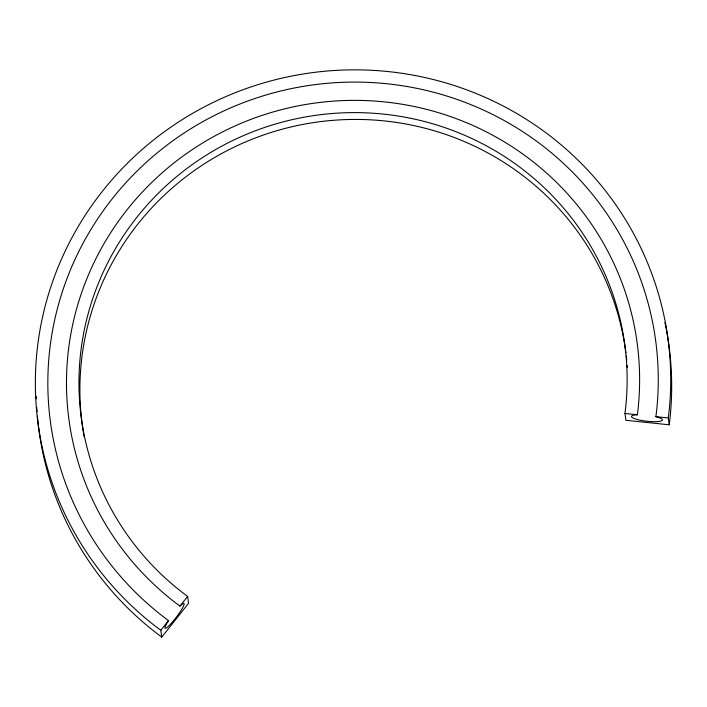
<?xml version="1.0" encoding="UTF-8"?>
<svg xmlns="http://www.w3.org/2000/svg" width="707" height="707" viewBox="0 0 707 707"><rect width="100%" height="100%" fill="white"/><g stroke="black" fill="none" stroke-linecap="round" stroke-linejoin="round"><path stroke-width="1.06" d="M666.418 329.975A317.814 311.327 -7.8 0 1 670.183 416.564L669.246 424.792L625.916 420.294L624.979 413.462L625.845 405.836A274.192 268.589 -7.8 0 0 246.646 134.259A274.192 268.589 -7.8 0 0 181.46 591.759L187.629 596.443L188.566 603.274L161.744 637.122L155.098 632.067A317.814 311.327 -7.8 0 1 37.418 416.14M655.91 416.679L656.83 408.619A305.327 299.096 -7.8 0 0 234.565 106.2A305.327 299.096 -7.8 0 0 161.974 615.656L168.487 620.605L167.692 621.86A15.581 2.236 -52.8 0 0 168.019 626.658A15.581 2.236 -52.8 0 0 181.699 609.381A15.581 2.236 -52.8 0 0 180.806 605.316L179.958 606.129A286.68 280.82 -7.8 0 1 241.803 123.009A286.68 280.82 -7.8 0 1 637.387 414.753L636.088 414.832A15.581 3.04 6.5 0 0 636.229 419.224A15.581 3.04 6.5 0 0 658.341 421.513A15.581 3.04 6.5 0 0 657.271 417.033L655.91 416.679L668.318 417.961L669.246 424.792M668.318 417.961L669.246 409.742A317.814 311.327 -7.8 0 0 229.713 94.95A317.814 311.327 -7.8 0 0 154.161 625.244L160.816 630.291L161.744 637.122M160.816 630.291L168.487 620.605M179.958 606.129L187.629 596.443M624.979 413.462L637.387 414.753M37.073 411.801A317.814 311.327 -7.8 0 1 36.791 407.471M36.419 398.783A317.814 311.327 -7.8 0 1 36.357 396.609M664.916 322.516A317.814 311.327 -7.8 0 1 666.215 328.905M626.278 355.966A274.192 268.589 -7.8 0 1 626.747 360.225M627.224 365.554A274.192 268.589 -7.8 0 1 627.392 367.693M84.142 436.714A274.192 268.589 -7.8 0 1 83.762 434.602M83.585 433.55A274.192 268.589 -7.8 0 1 314.279 122.479A274.192 268.589 -7.8 0 1 625.889 352.775"/></g></svg>
